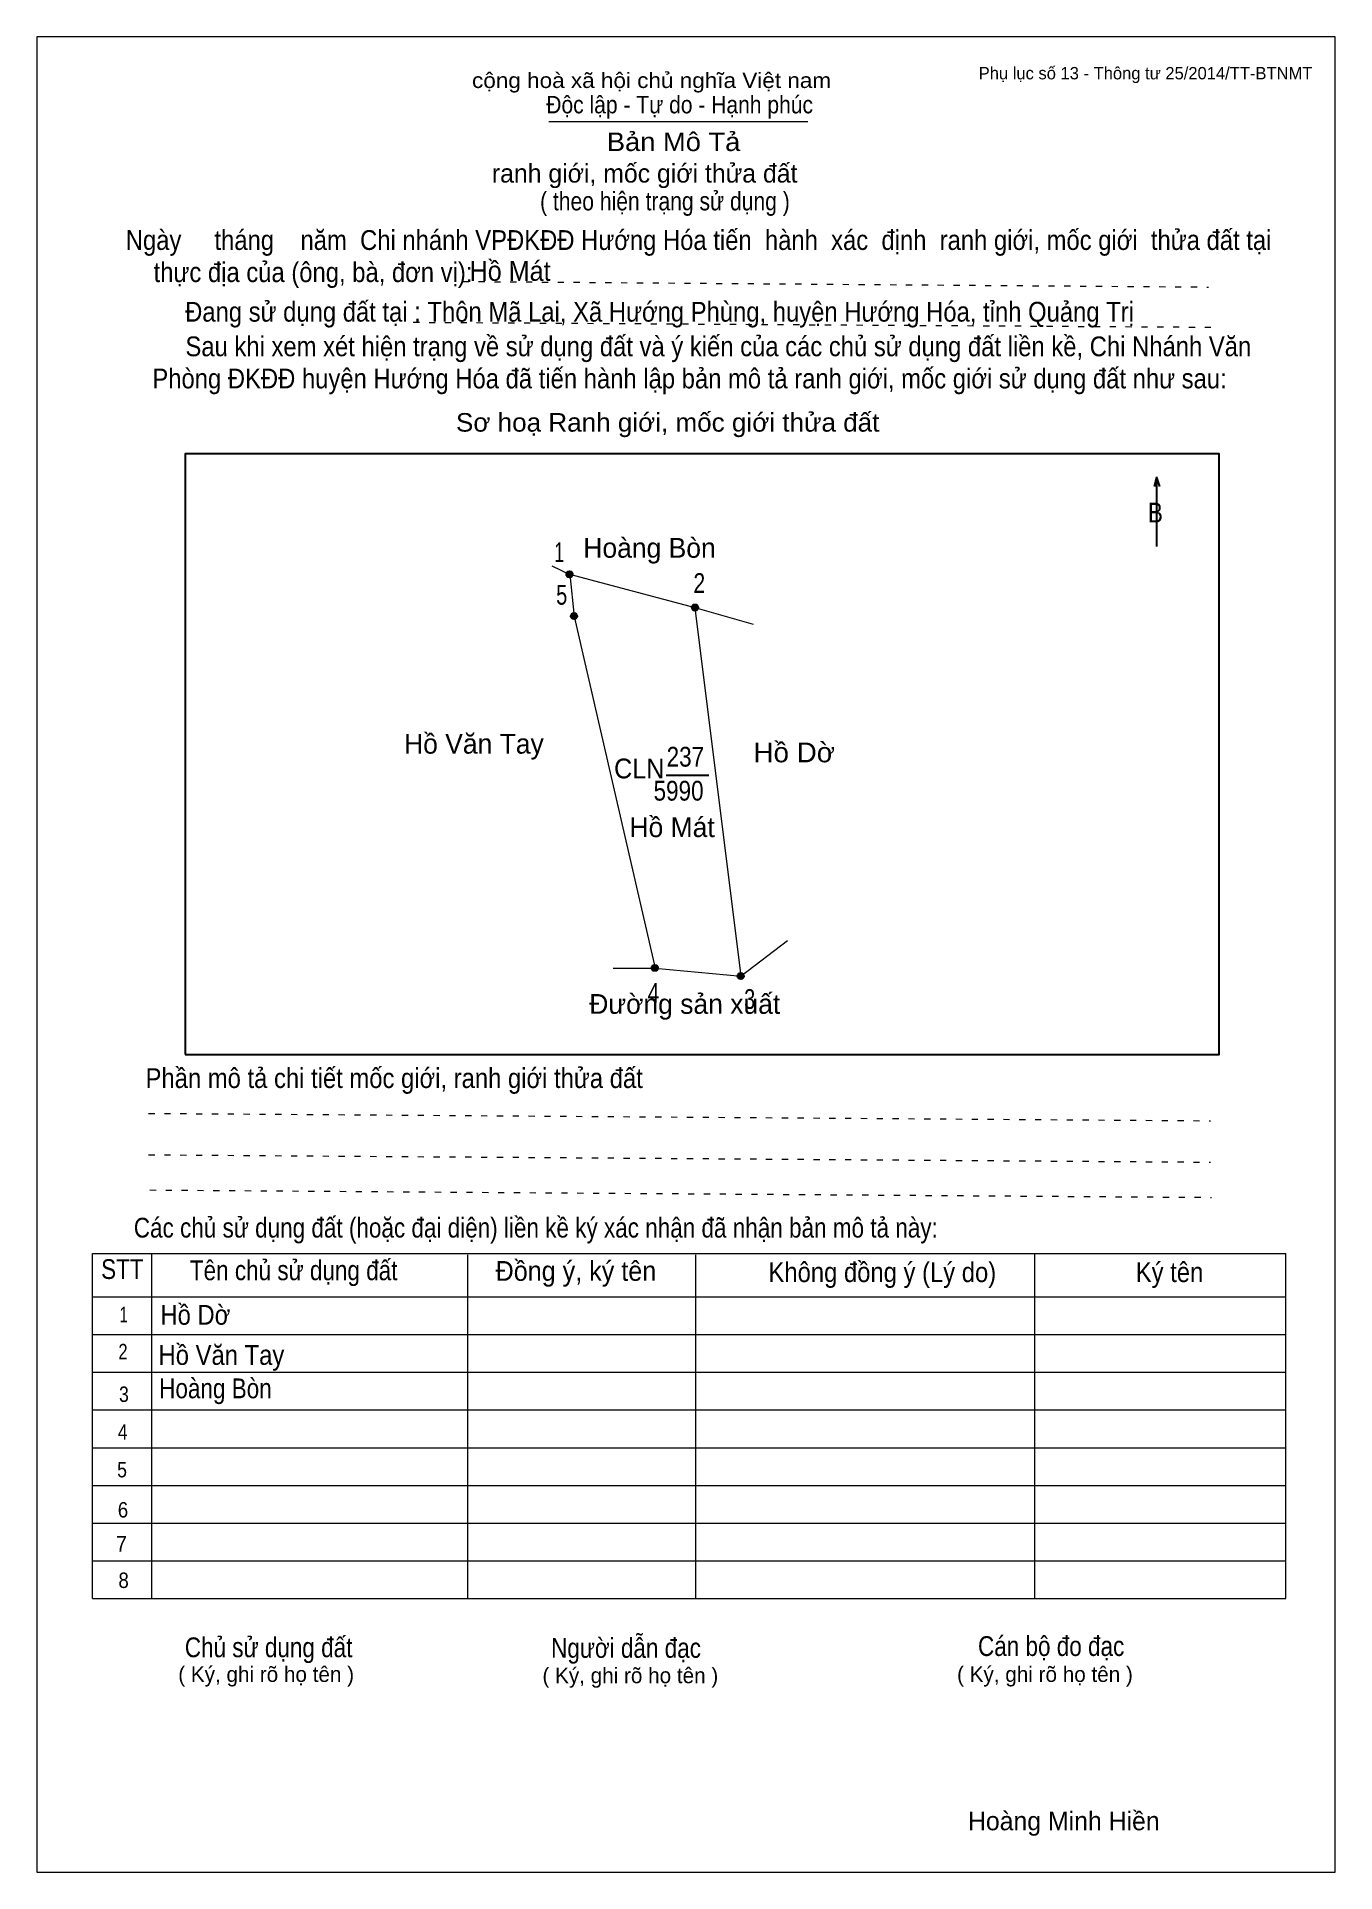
# Model space of a CAD drawing. Header units: centimetres. Extents: x 0 to 21, y 0 to 29.7.
import ezdxf
from ezdxf.enums import TextEntityAlignment as Align

# ---------------------------------------------------------------- set-up
doc = ezdxf.new("R2010")
doc.units = ezdxf.units.CM
doc.header["$LTSCALE"] = 0.13
doc.linetypes.add('DOTTED', pattern=[1.5, 0.3, -1.2])
for name, color, linetype, lineweight in [('1', 7, 'Continuous', 13), ('32', 7, 'Continuous', 25), ('33', 7, 'Continuous', 25), ('6', 7, 'Continuous', 13), ('62', 7, 'Continuous', 13)]:
    doc.layers.add(name, color=color, linetype=linetype, lineweight=lineweight)
doc.layers.add('34', color=7, linetype='Continuous')
doc.layers.add('63', color=7, linetype='Continuous')

msp = doc.modelspace()

# ---------------------------------------------------------------- hatches: boundary and pattern name
at = {"layer": '32'}
for points in [[(8.6662, 21.0002, 1), (8.5662, 21.0002, 1)], [(10.6965, 20.4647, 1), (10.5965, 20.4647, 1)], [(8.7392, 20.3254, 1), (8.6392, 20.3254, 1)], [(10.0458, 14.6333, 1), (9.9458, 14.6333, 1)], [(11.4342, 14.5002, 1), (11.3342, 14.5002, 1)]]:
    msp.add_hatch(color=256, dxfattribs=at).paths.add_polyline_path(points)

# ---------------------------------------------------------------- linework, layer by layer
at = {"layer": '1'}
msp.add_lwpolyline([(21, 0), (21, 29.7), (0, 29.7), (0, 0)], close=True, dxfattribs=at)
at = {"layer": '32'}
for centre in [(8.6162, 21.0002), (10.6465, 20.4647), (8.6892, 20.3254), (9.9958, 14.6333), (11.3842, 14.5002)]:
    msp.add_circle(centre, 0.05, dxfattribs=at)
at = {"layer": '33'}
msp.add_line((10.18, 17.75), (10.87, 17.75), dxfattribs=at)
at = {"layer": '6'}
for p, q in [((8.33, 21.14), (8.62, 21)), ((10.65, 20.46), (8.62, 21)), ((11.59, 20.19), (10.65, 20.46)), ((12.14, 15.07), (11.39, 14.5)), ((9.32, 14.63), (10, 14.63))]:
    msp.add_line(p, q, dxfattribs=at)
msp.add_lwpolyline([(8.62, 21), (8.69, 20.32), (10, 14.63), (11.39, 14.5), (10.65, 20.46)], dxfattribs=at)
at = {"layer": '62'}
for p, q in [((8.28, 28.33), (12.47, 28.33)), ((0.9, 10.01), (20.2, 10.01)), ((0.9, 4.43), (0.9, 10.01)), ((1.86, 4.43), (1.86, 10.01)), ((6.97, 4.43), (6.97, 9.99)), ((10.66, 4.43), (10.66, 9.99)), ((16.14, 4.43), (16.14, 10.01)), ((20.2, 4.43), (20.2, 10.01)), ((0.9, 9.31), (20.2, 9.31)), ((0.9, 8.7), (20.2, 8.7)), ((0.9, 8.09), (20.2, 8.09)), ((0.9, 7.48), (20.2, 7.48)), ((0.9, 6.87), (20.2, 6.87)), ((0.9, 6.26), (20.2, 6.26)), ((0.9, 5.65), (20.2, 5.65)), ((0.9, 5.04), (20.2, 5.04)), ((0.9, 4.43), (20.2, 4.43))]:
    msp.add_line(p, q, dxfattribs=at)
at = {"layer": '62', "linetype": 'DOTTED'}
for p, q in [((6.89, 25.74), (18.95, 25.65)), ((6.09, 25.08), (19.04, 25)), ((1.81, 12.28), (18.98, 12.16)), ((1.81, 11.61), (18.98, 11.49)), ((1.83, 11.04), (19, 10.92))]:
    msp.add_line(p, q, dxfattribs=at)
at = {"layer": '62', "lineweight": 25}
for p, q in [((18.11, 22.58), (18.11, 21.45)), ((18.11, 22.57), (18.07, 22.42)), ((18.11, 22.57), (18.16, 22.42))]:
    msp.add_line(p, q, dxfattribs=at)
msp.add_lwpolyline([(2.4, 13.23), (19.12, 13.23), (19.12, 22.95), (2.4, 22.95)], close=True, dxfattribs=at)

# ---------------------------------------------------------------- texts
at = {"layer": '32'}
for s, width, p in [('1', 0.65, (8.45, 21.2)), ('5', 0.75, (8.49, 20.51)), ('2', 0.8, (10.715, 20.7)), ('4', 0.8, (9.975, 14.07)), ('3', 0.75, (11.53, 13.97))]:
    msp.add_text(s, height=0.32, dxfattribs=dict(at, width=width)).set_placement(p, align=Align.CENTER)
at = {"layer": '33'}
for s, p in [('Hoàng Bòn', (9.91, 21.27)), ('Hồ Văn Tay', (7.07, 18.1)), ('Hồ Mát', (10.275, 16.75)), ('Đường sản xuất', (10.48, 13.89))]:
    msp.add_text(s, height=0.32, dxfattribs=at).set_placement(p, align=Align.CENTER)
for s, width, p in [('237', 0.85, (10.49, 17.89)), ('Hồ Dờ', 1.05, (12.25, 17.96)), ('5990', 0.85, (10.38, 17.34))]:
    msp.add_text(s, height=0.32, dxfattribs=dict(at, width=width)).set_placement(p, align=Align.CENTER)
at = {"layer": '33', "width": 0.95}
msp.add_text('CLN', height=0.32, dxfattribs=at).set_placement((10.15, 17.7), align=Align.RIGHT)
at = {"layer": '34'}
for s, width, p in [('Hồ Mát', 0.95, (7, 25.75)), ('Hồ Dờ', 0.9, (2, 8.86)), ('Hồ Văn Tay', 0.9, (1.97, 8.21)), ('Hoàng Bòn', 0.85, (1.98, 7.67))]:
    msp.add_text(s, height=0.32, dxfattribs=dict(at, width=width)).set_placement(p)
at = {"layer": '62'}
for s, height, width, p in [('cộng hoà xã hội chủ nghĩa Việt nam', 0.2474, 1.1, (7.04, 28.87)), ('Độc lập - Tự do - Hạnh phúc', 0.2828, 0.9, (8.24, 28.46)), ('Bản Mô Tả', 0.3, 1.1, (9.22, 27.85)), ('( theo hiện trạng sử dụng )', 0.3, 0.85, (8.14, 26.89)), ('Ngày     tháng    năm  Chi nhánh VPĐKĐĐ Hướng Hóa tiến  hành  xác  định  ranh giới, mốc giới  thửa đất tại ', 0.32, 0.9, (1.44, 26.25)), ('thực địa của (ông, bà, đơn vị): ', 0.32, 0.9, (1.89, 25.73)), ('Đang sử dụng đất tại : Thôn Mã Lai, Xã Hướng Phùng, huyện Hướng Hóa, tỉnh Quảng Trị', 0.32, 0.9, (2.4, 25.09)), ('     Sau khi xem xét hiện trạng về sử dụng đất và ý kiến của các chủ sử dụng đất liền kề, Chi Nhánh Văn ', 0.32, 0.9, (1.87, 24.53)), ('Phòng ĐKĐĐ huyện Hướng Hóa đã tiến hành lập bản mô tả ranh giới, mốc giới sử dụng đất như sau:', 0.32, 0.9, (1.87, 24.01)), ('Sơ hoạ Ranh giới, mốc giới thửa đất', 0.3, 1.05, (6.78, 23.31)), ('B', 0.32, 0.85, (17.97, 21.84)), ('Phần mô tả chi tiết mốc giới, ranh giới thửa đất ', 0.32, 0.9, (1.76, 12.69)), ('Các chủ sử dụng đất (hoặc đại diện) liền kề ký xác nhận đã nhận bản mô tả này:', 0.32, 0.85, (1.57, 10.27))]:
    msp.add_text(s, height=height, dxfattribs=dict(at, width=width)).set_placement(p)
msp.add_text('ranh giới, mốc giới thửa đất', height=0.3, dxfattribs=at).set_placement((7.36, 27.34))
for s, height, width, p in [('STT', 0.32, 0.85, (1.385, 9.6)), ('Tên chủ sử dụng đất', 0.32, 0.85, (4.155, 9.58)), ('Đồng ý, ký tên', 0.32, 0.95, (8.72, 9.57)), ('Không đồng ý (Lý do)', 0.32, 0.9, (13.675, 9.55)), ('Ký tên', 0.32, 0.9, (18.32, 9.55)), ('1', 0.25, 0.7, (1.405, 8.9)), ('2', 0.25, 0.8, (1.395, 8.3)), ('3', 0.25, 0.85, (1.41, 7.61)), ('4', 0.25, 0.85, (1.39, 7)), ('5', 0.25, 0.85, (1.38, 6.39)), ('6', 0.25, 0.9, (1.395, 5.74)), ('7', 0.25, 0.95, (1.37, 5.19)), ('8', 0.25, 0.9, (1.405, 4.6)), ('Người dẫn đạc', 0.32, 0.85, (9.53, 3.47)), ('Chủ sử dụng đất', 0.32, 0.85, (3.75, 3.48)), ('Cán bộ đo đạc', 0.32, 0.85, (16.405, 3.5))]:
    msp.add_text(s, height=height, dxfattribs=dict(at, width=width)).set_placement(p, align=Align.CENTER)
for p in [(3.71, 3.08), (9.6, 3.06), (16.305, 3.08)]:
    msp.add_text('( Ký, ghi rõ họ tên )', height=0.25, dxfattribs=at).set_placement(p, align=Align.CENTER)
at = {"layer": '63'}
msp.add_text('Phụ lục số 13 - Thông tư 25/2014/TT-BTNMT', height=0.2, dxfattribs=at).set_placement((20.63, 29.01), align=Align.RIGHT)
msp.add_text('Hoàng Minh Hiền', height=0.3, dxfattribs=at).set_placement((16.61, 0.68), align=Align.CENTER)

doc.saveas('drawing.dxf')
